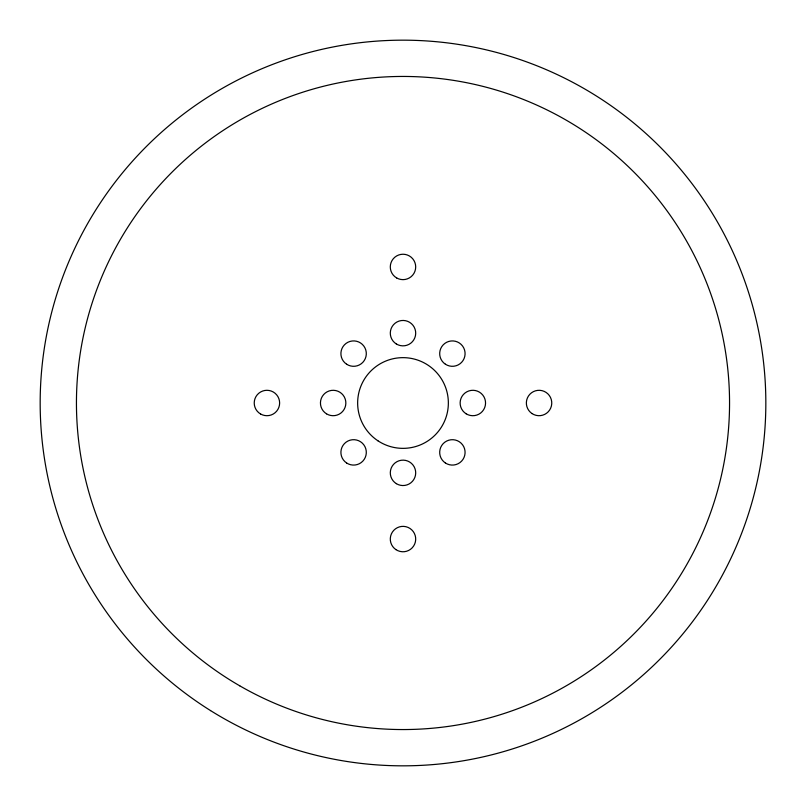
<?xml version="1.0" encoding="UTF-8"?>
<svg xmlns="http://www.w3.org/2000/svg" width="806" height="806" viewBox="0 0 806 806"><rect width="100%" height="100%" fill="white"/><g stroke="black" fill="none" stroke-linecap="round" stroke-linejoin="round"><path stroke-width="1.21" d="M239.725 685.805A326.551 326.551 0 0 0 729.551 403A326.551 326.551 0 0 0 239.725 120.195A326.551 326.551 0 0 0 239.725 685.805M377.903 440.781A45.358 45.358 0 0 0 448.267 405.851A45.358 45.358 0 0 0 382.83 362.378A45.358 45.358 0 0 0 377.903 440.781M396.351 343.971A12.694 12.694 0 0 0 415.695 333.513A12.694 12.694 0 0 0 396.955 321.987A12.694 12.694 0 0 0 396.351 343.971M445.396 364.211A12.694 12.694 0 0 0 465.062 354.368A12.694 12.694 0 0 0 446.705 342.258A12.694 12.694 0 0 0 445.396 364.211M466.19 413.821A12.694 12.694 0 0 0 485.544 403.353A12.694 12.694 0 0 0 466.805 391.827A12.694 12.694 0 0 0 466.19 413.821M445.396 462.987A12.694 12.694 0 0 0 465.062 453.143A12.694 12.694 0 0 0 446.705 441.033A12.694 12.694 0 0 0 445.396 462.987M396.351 483.66A12.694 12.694 0 0 0 415.695 473.203A12.694 12.694 0 0 0 396.955 461.677A12.694 12.694 0 0 0 396.351 483.66M346.62 462.987A12.694 12.694 0 0 0 366.287 453.143A12.694 12.694 0 0 0 347.92 441.033A12.694 12.694 0 0 0 346.62 462.987M326.501 413.821A12.694 12.694 0 0 0 345.845 403.353A12.694 12.694 0 0 0 327.115 391.827A12.694 12.694 0 0 0 326.501 413.821M346.62 364.211A12.694 12.694 0 0 0 366.287 354.368A12.694 12.694 0 0 0 347.92 342.258A12.694 12.694 0 0 0 346.62 364.211M532.041 413.579A12.694 12.694 0 0 0 551.737 403.796A12.694 12.694 0 0 0 533.421 391.625A12.694 12.694 0 0 0 532.041 413.579M396.653 277.939A12.694 12.694 0 0 0 415.695 266.937A12.694 12.694 0 0 0 396.653 255.935A12.694 12.694 0 0 0 396.653 277.939M260.59 414.002A12.694 12.694 0 0 0 279.632 403A12.694 12.694 0 0 0 260.59 391.998A12.694 12.694 0 0 0 260.59 414.002M395.968 549.642A12.694 12.694 0 0 0 415.674 539.859A12.694 12.694 0 0 0 397.358 527.688A12.694 12.694 0 0 0 395.968 549.642M210.578 710.61A362.841 362.841 0 0 0 765.609 415.846A362.841 362.841 0 0 0 232.813 82.555A362.841 362.841 0 0 0 210.578 710.61"/></g></svg>
